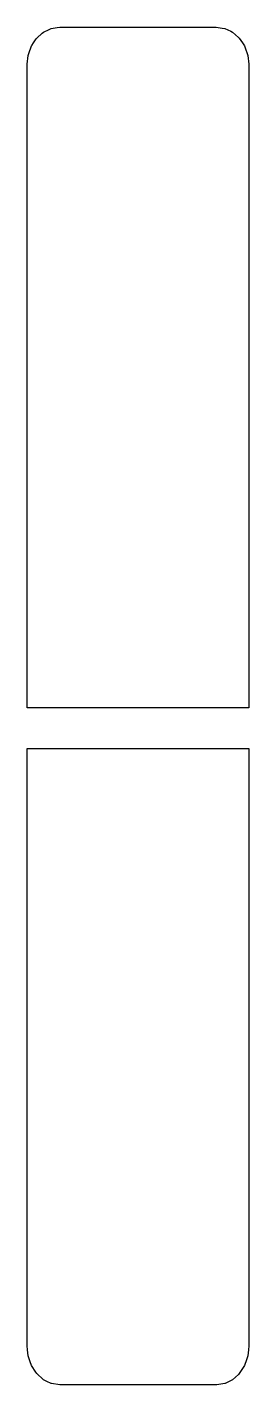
# Model space of a CAD drawing. Header units: metres. Extents: x 2.4 to 16, y -14.2 to 68.9.
import ezdxf

# ---------------------------------------------------------------- set-up
doc = ezdxf.new("R2010")
doc.units = ezdxf.units.M

msp = doc.modelspace()

# ---------------------------------------------------------------- linework, layer by layer
for p, q in [((2.794, 67.994), (2.959, 68.239)), ((2.959, 68.239), (2.986, 68.278)), ((2.986, 68.278), (3.321, 68.572)), ((3.321, 68.572), (3.4, 68.641)), ((3.4, 68.641), (3.756, 68.809)), ((3.756, 68.809), (3.882, 68.869)), ((3.882, 68.869), (4.247, 68.923)), ((4.247, 68.923), (4.4, 68.946)), ((4.4, 68.946), (11.102, 68.946)), ((11.102, 68.946), (14, 68.946)), ((14, 68.946), (14.371, 68.891)), ((14.371, 68.891), (14.518, 68.869)), ((14.518, 68.869), (14.893, 68.691)), ((14.893, 68.691), (15, 68.641)), ((15, 68.641), (15.371, 68.316)), ((15.371, 68.316), (15.414, 68.278)), ((15.414, 68.278), (15.606, 67.994)), ((2.513, 67.334), (2.668, 67.792)), ((2.668, 67.792), (2.686, 67.821)), ((2.686, 67.821), (2.794, 67.994)), ((15.606, 67.994), (15.732, 67.792)), ((15.732, 67.792), (15.75, 67.739)), ((15.75, 67.739), (15.932, 67.201)), ((2.4, 66.58), (2.41, 66.68)), ((2.4, 64.967), (2.4, 66.58)), ((2.41, 66.68), (2.468, 67.201)), ((2.468, 67.201), (2.513, 67.334)), ((15.932, 67.201), (15.99, 66.68)), ((15.99, 66.68), (16, 66.58)), ((16, 66.58), (16, 64)), ((2.4, 64.854), (2.4, 64.967)), ((2.4, 63.37), (2.4, 64.854)), ((2.4, 62.185), (2.4, 63.37)), ((16, 64), (16, 62.285)), ((2.4, 61.949), (2.4, 62.185)), ((2.4, 60.931), (2.4, 61.949)), ((16, 62.285), (16, 61.856)), ((16, 61.856), (16, 60.63)), ((2.4, 60.652), (2.4, 60.931)), ((2.4, 59.745), (2.4, 60.652)), ((16, 60.63), (16, 59.722)), ((2.4, 58.915), (2.4, 59.745)), ((16, 59.722), (16, 58.988)), ((2.4, 58.602), (2.4, 58.915)), ((2.4, 57.807), (2.4, 58.602)), ((16, 58.988), (16, 58.351)), ((16, 58.988), (16, 58.988)), ((16, 58.351), (16, 57.763)), ((2.4, 57.488), (2.4, 57.807)), ((2.4, 56.695), (2.4, 57.488)), ((16, 57.763), (16, 57.191)), ((2.4, 56.388), (2.4, 56.695)), ((16, 57.191), (16, 56.566)), ((16, 56.566), (16, 55.99)), ((2.4, 56.133), (2.4, 56.388)), ((2.4, 55.949), (2.4, 56.133)), ((2.4, 53.538), (2.4, 55.949)), ((16, 55.99), (16, 46.398)), ((2.4, 51.091), (2.4, 53.538)), ((2.4, 46.398), (2.4, 51.091)), ((2.4, 39.269), (2.4, 46.398)), ((16, 46.398), (16, 39.269)), ((2.4, 33.41), (2.4, 39.269)), ((16, 39.269), (16, 33.41)), ((2.4, 30.61), (2.4, 33.41)), ((16, 33.41), (16, 27.251)), ((2.4, 27.251), (2.4, 30.61)), ((6.328, 27.251), (2.4, 27.251)), ((16, 27.251), (6.328, 27.251)), ((2.4, 22.012), (2.4, 24.749)), ((2.4, 24.749), (12.072, 24.749)), ((12.072, 24.749), (16, 24.749)), ((16, 24.749), (16, 18.59)), ((2.4, 18.59), (2.4, 22.012)), ((2.4, 17.445), (2.4, 18.59)), ((16, 18.59), (16, 17.445)), ((2.4, 8.842), (2.4, 17.445)), ((16, 17.445), (16, 8.842)), ((2.4, 5), (2.4, 8.842)), ((16, 8.842), (16, -0.316)), ((2.4, 1.901), (2.4, 5)), ((2.4, -0.765), (2.4, 1.901)), ((2.4, -0.999), (2.4, -0.765)), ((16, -0.316), (16, -0.944)), ((2.4, -1.291), (2.4, -0.999)), ((2.4, -1.613), (2.4, -1.291)), ((2.4, -2.417), (2.4, -1.613)), ((16, -0.944), (16, -1.641)), ((16, -1.641), (16, -2.146)), ((2.4, -2.736), (2.4, -2.417)), ((16, -2.146), (16, -2.678)), ((2.4, -3.563), (2.4, -2.736)), ((16, -2.678), (16, -3.274)), ((16, -3.274), (16, -3.992)), ((16, -3.274), (16, -3.274)), ((2.4, -4.445), (2.4, -3.563)), ((16, -3.992), (16, -4.929)), ((2.4, -4.745), (2.4, -4.445)), ((2.4, -5.719), (2.4, -4.745)), ((16, -4.929), (16, -5.538)), ((2.4, -5.984), (2.4, -5.719)), ((16, -5.538), (16, -6.807)), ((2.4, -7.098), (2.4, -5.984)), ((2.4, -8.439), (2.4, -7.098)), ((16, -6.807), (16, -8.921)), ((2.4, -8.624), (2.4, -8.439)), ((2.4, -10.275), (2.4, -8.624)), ((16, -8.921), (16, -9.321)), ((16, -9.321), (16, -11.831)), ((2.4, -11.831), (2.4, -10.275)), ((2.424, -12.07), (2.4, -11.831)), ((2.468, -12.457), (2.424, -12.07)), ((2.589, -12.808), (2.468, -12.457)), ((15.932, -12.457), (15.849, -12.699)), ((15.976, -12.07), (15.932, -12.457)), ((16, -11.831), (15.976, -12.07)), ((2.668, -13.037), (2.589, -12.808)), ((2.928, -13.445), (2.668, -13.037)), ((15.649, -13.167), (15.414, -13.535)), ((15.732, -13.037), (15.649, -13.167)), ((15.849, -12.699), (15.732, -13.037)), ((2.986, -13.535), (2.928, -13.445)), ((3.386, -13.904), (2.986, -13.535)), ((3.4, -13.918), (3.386, -13.904)), ((3.599, -14.017), (3.4, -13.918)), ((3.882, -14.148), (3.599, -14.017)), ((14.801, -14.017), (14.536, -14.14)), ((14.987, -13.924), (14.801, -14.017)), ((15, -13.918), (14.987, -13.924)), ((15.361, -13.585), (15, -13.918)), ((15.414, -13.535), (15.361, -13.585)), ((3.903, -14.152), (3.882, -14.148)), ((4.4, -14.225), (3.903, -14.152)), ((4.99, -14.225), (4.4, -14.225)), ((14, -14.225), (4.99, -14.225)), ((14.031, -14.22), (14, -14.225)), ((14.518, -14.148), (14.031, -14.22)), ((14.536, -14.14), (14.518, -14.148))]:
    msp.add_line(p, q)

doc.saveas('drawing.dxf')
